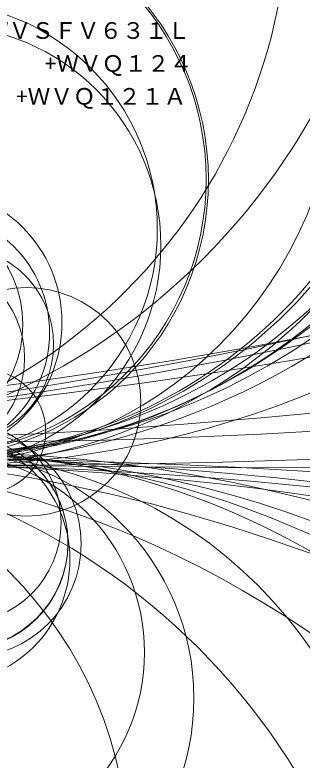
# Model space of a CAD drawing. Units: millimetres, scale not verified. Extents: x -11544 to 11819, y -1356 to 23431.
# Drawn here: x 44.2 to 69.6, y 43.4 to 109 of the extents above; entities that cross this region are included whole.
import ezdxf
from ezdxf.enums import TextEntityAlignment as Align

# ---------------------------------------------------------------- set-up
doc = ezdxf.new("R2010")
doc.units = ezdxf.units.MM
doc.header["$LTSCALE"] = 0.125
doc.layers.add('0-2_TOUROKU', color=7, linetype='Continuous')
doc.layers.add('0-4_GAIKEI', color=1, linetype='Continuous', lineweight=18)
doc.styles.add('ＭＳ ゴシック', font='')
doc.styles.get('ＭＳ ゴシック').set_extended_font_data('MS Gothic')

msp = doc.modelspace()

# ---------------------------------------------------------------- linework, layer by layer
at = {"layer": '0-4_GAIKEI'}
for centre, radius in [((137.7717, 11750.207), 11681.2817), ((40.3179, 932.4754), 863.1113), ((-29.8559, 606.8228), 535.408), ((17.9409, 606.8228), 535.408), ((-19.3679, 606.6143), 535.1995), ((38.4349, 606.6143), 535.1995), ((-26.1055, 522.5275), 452.0462), ((-23.1183, 522.5138), 452.0324), ((37.6039, 156.2591), 86.8969), ((36.3341, 134.3547), 64.8771), ((19.1887, 129.2005), 58.898), ((37.1873, 129.2006), 58.898), ((37.1853, 123.9078), 53.731), ((37.1835, 122.706), 52.6549), ((19.2402, 119.4711), 49.1684), ((37.1358, 119.4711), 49.1685), ((37.6008, 115.5017), 46.1395), ((37.1217, 114.2182), 44.167), ((37.12, 113.6257), 43.4487), ((36.9477, 105.3296), 35.8455), ((36.8455, 94.5155), 24.4623), ((36.846, 94.5666), 24.2623), ((36.7812, 90.202), 20.0226), ((37.7306, 88.7453), 19.3828), ((36.5119, 81.9446), 11.8871), ((34.5903, 81.7658), 10.3496), ((36.5631, 81.0458), 10.7385), ((39.0456, 80.0209), 8.6059), ((36.4646, 78.8231), 8.6393), ((45.2791, 74.9579), 10.0677), ((41.4887, 72.3561), 5.4703), ((39.4096, 64.334), 8.9106), ((40.1101, 62.4415), 9.9826), ((38.2124, 61.0646), 10.8794), ((19.7101, -76.2677), 146.8143), ((36.763, -62.1385), 132.6849), ((19.1956, -20.3164), 90.6691), ((37.1707, -25.9303), 96.283), ((37.2554, -9.9502), 80.3027), ((18.7695, 11.6745), 58.8672), ((37.5214, 4.9028), 65.6394), ((18.5902, 34.7011), 35.6482), ((37.7299, 30.8012), 39.5486), ((38.3479, 48.8518), 21.6826), ((38.1926, 52.8711), 17.4738), ((30.197, -319.4192), 388.9165), ((31.0348, -202.747), 272.2412)]:
    msp.add_circle(centre, radius, dxfattribs=at)
at = {"layer": '0-4_GAIKEI', "color": 7}
for centre, radius in [((39.5394, 62.5058), 9.3933), ((39.5358, 62.5345), 9.3839), ((26.9289, -643.0661), 713.1818), ((30.8496, -286.8373), 356.9315)]:
    msp.add_circle(centre, radius, dxfattribs=at)

# ---------------------------------------------------------------- texts
at = {"layer": '0-2_TOUROKU', "style": 'ＭＳ ゴシック'}
for s, p in [('ＷＶＳＦＶ６３１Ｌ', (41.7, 106.5)), ('+ＷＶＱ１２４', (46.9, 103.6)), ('+ＷＶＱ１２１Ａ', (44.3667, 100.7))]:
    msp.add_text(s, height=1.466, dxfattribs=at).set_placement(p, align=Align.BOTTOM_LEFT)

doc.saveas('drawing.dxf')
